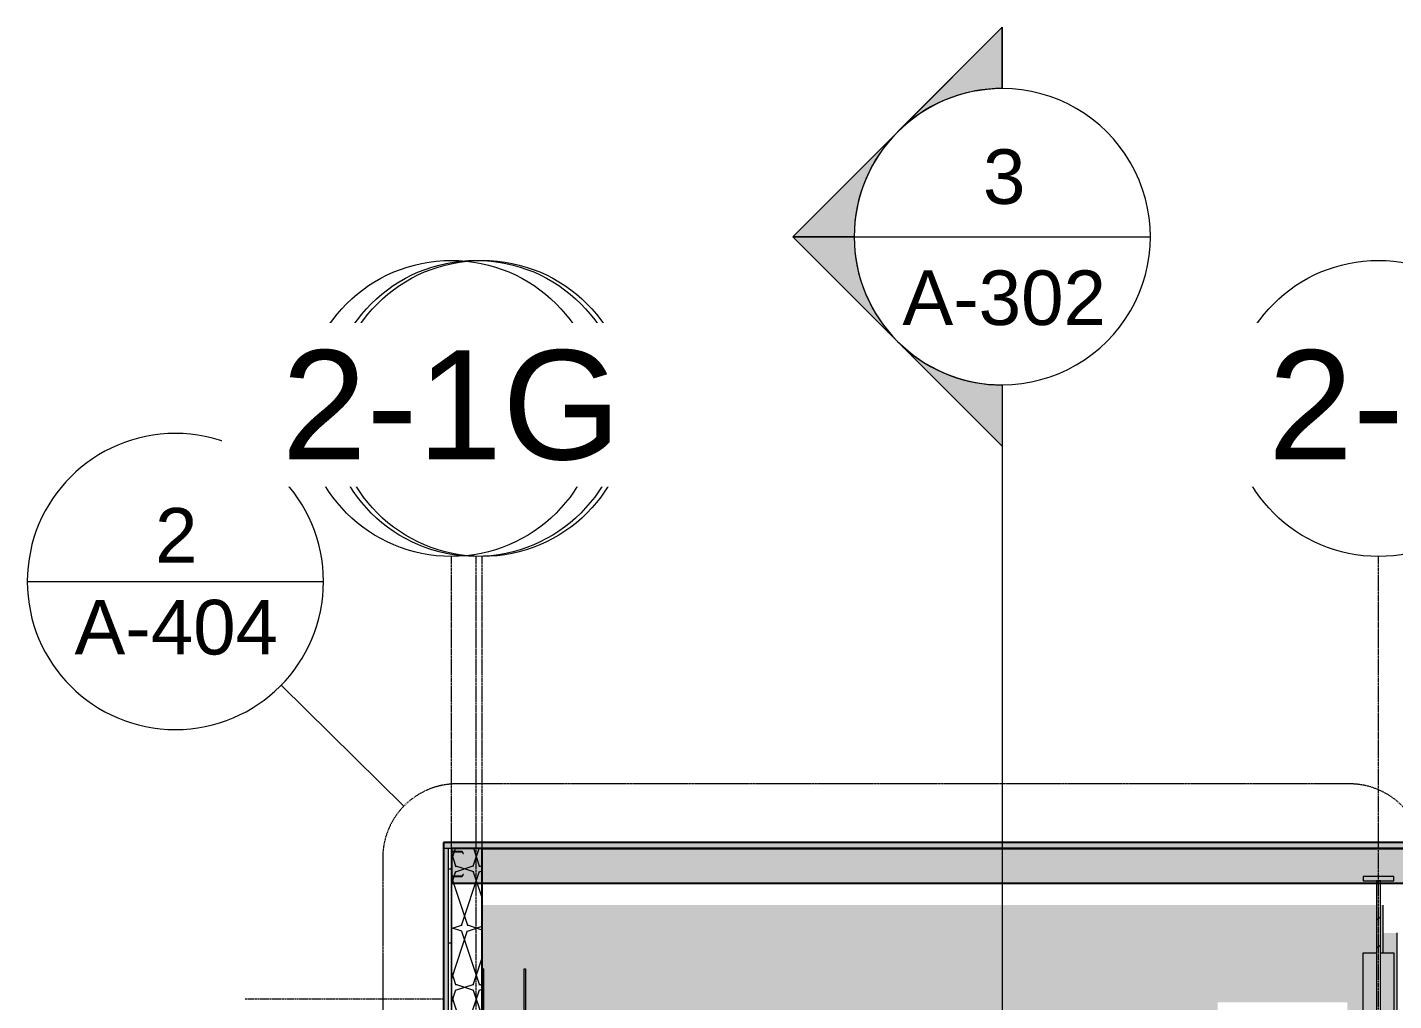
# Model space of a CAD drawing. Header units: inches. Extents: x -55396 to -733, y -290 to 853.
# Drawn here: x -26418.8 to -25976, y 345.5 to 661 of the extents above; entities that cross this region are included whole.
import ezdxf

# ---------------------------------------------------------------- set-up
doc = ezdxf.new("R2010")
doc.units = ezdxf.units.IN
doc.header["$MEASUREMENT"] = 0
for name, pattern in [('Dash', [0.25, 0.125, -0.125]), ('Dash Dot 3_16_', [0.3124999999999999, 0.1874999999999999, -0.06249999999999999, 0, -0.06249999999999999]), ('Grid Line 1_2_', [0.8749999999999999, 0.4999999999999999, -0.125, 0.125, -0.125])]:
    doc.linetypes.add(name, pattern=pattern)
for name, color, linetype, lineweight in [('A-ANNO-SYMB', 150, 'Continuous', 9), ('A-CLNG', 13, 'Continuous', 9), ('A-CLNG-PATT', 13, 'Continuous', 25), ('A-DETL', 90, 'Continuous', 9), ('A-ROOF', 132, 'Continuous', 9), ('A-WALL', 113, 'Continuous', 9), ('A-WALL-PATT', 111, 'Continuous', 25), ('G-ANNO-SYMB', 111, 'Continuous', 9), ('I-WALL', 2, 'Continuous', 9), ('L-SITE-WALL', 31, 'Continuous', 9), ('S-BEAM', 12, 'Continuous', 9), ('S-COLS', 52, 'Continuous', 9), ('S-GRID', 1, 'Continuous', 9), ('S-GRID-IDEN', 1, 'Continuous', 9)]:
    doc.layers.add(name, color=color, linetype=linetype, lineweight=lineweight)
doc.styles.add('Arial_1', font='arial.ttf', dxfattribs={"height": 35.40718562874248})
doc.styles.add('Arial_2', font='arial.ttf', dxfattribs={"height": 17.70359281437124})
pattern_1 = [(161.57, (-26137.898, 101.149), (-7.680223697288786, -0.0009795936816989759), [0, -54.643, 6.067, 0]), (18.43, (-26139.818, 101.149), (-7.680223697288786, 0.00097959368169942), [0, -54.643, 6.067, 0]), (108.43, (-26137.898, 101.149), (3.838295292656201, -19.20136532245489), [18.21099999999999, -42.49899999999999]), (71.57, (-26139.818, 101.149), (3.838295292656203, 19.20136532245489), [18.211, -42.499])]
pattern_2 = [(45, (-26138.858, 100.189), (-19.00703027829439, 19.0070302782944), []), (45, (-26138.858, 128.989), (-19.00703027829439, 19.0070302782944), [])]

# ---------------------------------------------------------------- blocks, each defined once
blk = doc.blocks.new('columns and girder2 - one-V189-Section 13')
at = {"layer": 'S-BEAM'}
h = blk.add_hatch(dxfattribs=at)
h.set_pattern_fill('FP_1', color=256, style=0, pattern_type=2)
h.set_pattern_definition(pattern_2)
h.paths.add_polyline_path([(-25975.89022535239, 338.0267353368113), (-25975.89022535239, 339.5419353412735), (-25985.89022535239, 339.5419353412739), (-25985.89022535239, 338.0267353368116), (-25983.8286835633, 338.0267353368116)], flags=0)
h.paths.add_polyline_path([(-25975.89022535239, 384.303599766345), (-25975.89022535239, 385.8039919299063), (-25985.89022535239, 385.8039919299063), (-25985.89022535239, 384.303599766345), (-25983.8286835633, 384.303599766345)], flags=0)
h = blk.add_hatch(dxfattribs=at)
h.set_pattern_fill('FP_1', color=256, style=0, pattern_type=2)
h.set_pattern_definition(pattern_2)
h.paths.add_polyline_path([(-25980.26522535239, 339.5419353414001), (-25980.26522535239, 384.303599766345), (-25981.51522535239, 384.303599766345), (-25981.51522535239, 339.5419353414001)], flags=0)
for points in [[(-25976.02499097739, 326.5136698643931), (-25974.8902253524, 326.5136698643931), (-25974.89022535239, 367.478065253142), (-25979.3902253524, 367.478065253142), (-25979.3902253524, 361.0184744418437), (-25975.89022535238, 361.0184744418437), (-25975.89022535239, 328.8889791915348), (-25976.02499097739, 328.8889791915348)], [(-25975.89022535239, 328.8889791915348), (-25975.89022535239, 338.0267353368113), (-25976.02499097739, 338.0267353368113), (-25976.02499097739, 328.8889791915348)], [(-25974.8902253524, 326.3887918152567), (-25974.8902253524, 326.5136698643931), (-25976.02499097739, 326.5136698643931), (-25976.02499097739, 326.3887918152567)], [(-25974.89022535241, 315.8700567519145), (-25974.89022535241, 326.3887918152567), (-25975.8902253524, 326.3887918152567), (-25975.8902253524, 318.0931343290575), (-25976.02499097739, 318.0931343290575), (-25976.02499097739, 315.8700567519145)], [(-25975.89022535241, 318.0931343290572), (-25975.8902253524, 326.3887918152567), (-25976.02499097739, 326.3887918152567), (-25976.02499097739, 318.0931343290572)], [(-25974.89022535241, 315.7451645236783), (-25974.89022535241, 315.8700567519145), (-25976.02499097739, 315.8700567519145), (-25976.02499097739, 315.7451645236783)], [(-25976.02499097739, 294.3704082161714), (-25974.89022535242, 294.3704082161714), (-25974.89022535242, 315.7451645236783), (-25975.89022535241, 315.7451645236783), (-25975.89022535241, 296.8562791943521), (-25976.02499097739, 296.8562791943521)], [(-25975.89022535241, 296.8562791943521), (-25975.89022535241, 315.7451645236783), (-25976.02499097739, 315.7451645236783), (-25976.02499097739, 296.8562791943521)]]:
    blk.add_hatch(color=256, dxfattribs=at).paths.add_polyline_path(points, flags=0)
h = blk.add_hatch(color=256, dxfattribs=at)
h.paths.add_polyline_path([(-25985.89022535239, 339.5419353412735), (-25981.51522535239, 339.5419353412735), (-25981.51522535239, 361.0184744418437), (-25985.8902253524, 361.0184744418437), (-25985.89022535239, 340.2084306118232)], flags=0)
h.paths.add_polyline_path([(-25980.26522535239, 339.5419353412735), (-25975.89022535239, 339.5419353412735), (-25975.89022535239, 361.0184744418434), (-25980.26522535239, 361.0184744418437), (-25980.26522535239, 340.2084306118232)], flags=0)
h = blk.add_hatch(color=256, dxfattribs=at)
h.paths.add_polyline_path([(-25985.75545972739, 0.9999999999999644), (-25985.75545972738, 246.0000000000001), (-25985.89022535242, 246.0000000000001), (-25985.89022535242, 0.9999999999999644)], flags=0)
h.paths.add_polyline_path([(-25975.89022535242, 0.9999999999999644), (-25975.89022535241, 294.3704082161714), (-25976.02499097739, 294.3704082161714), (-25976.02499097739, 0.9999999999999644)], flags=0)
at = {"layer": 'S-BEAM', "lineweight": 15}
for p, q in [((-25975.89022535239, 385.8039919299058), (-25985.89022535238, 385.8039919299058)), ((-25985.89022535238, 385.8039919299058), (-25985.89022535238, 384.3035997663447)), ((-25975.89022535239, 384.3035997663447), (-25975.89022535239, 385.8039919299058)), ((-25985.89022535238, 384.3035997663447), (-25975.89022535239, 384.3035997663447)), ((-25980.26522535238, 384.3035997663447), (-25981.51522535239, 384.3035997663447)), ((-25981.51522535239, 384.3035997663447), (-25981.51522535239, 339.5419353413994)), ((-25980.26522535238, 339.5419353413994), (-25980.26522535238, 384.3035997663447)), ((-25975.89022535239, 339.541935341273), (-25985.89022535238, 339.5419353412732)), ((-25985.89022535238, 339.5419353412732), (-25985.89022535238, 338.0267353368111)), ((-25985.89022535238, 338.0267353368111), (-25975.89022535239, 338.0267353368109)), ((-25981.51522535239, 339.5419353413994), (-25980.26522535238, 339.5419353413994)), ((-25975.89022535239, 338.0267353368109), (-25975.89022535239, 339.541935341273))]:
    blk.add_line(p, q, dxfattribs=at)
at = {"layer": 'S-BEAM'}
for p, q in [((-25974.89022535239, 367.4780652531417), (-25974.89022535239, 326.5136698643928)), ((-25985.89022535239, 361.0184744418432), (-25981.51522535239, 361.0184744418432)), ((-25985.89022535238, 339.5419353412732), (-25985.89022535239, 361.0184744418432)), ((-25980.26522535238, 361.0184744418432), (-25975.89022535239, 361.0184744418431)), ((-25975.89022535239, 361.0184744418431), (-25975.89022535239, 339.5419353412731)), ((-25975.89022535239, 338.0267353368109), (-25975.89022535239, 328.8889791915342)), ((-25974.89022535239, 326.5136698643928), (-25976.02499097739, 326.5136698643928)), ((-25976.02499097739, 326.3887918152562), (-25974.89022535239, 326.3887918152562)), ((-25975.8902253524, 326.3887918152562), (-25975.89022535241, 318.0532633288295)), ((-25974.89022535239, 326.5136698643928), (-25974.89022535239, 326.3887918152562)), ((-25974.89022535241, 326.3887918152562), (-25974.89022535241, 315.870056751914)), ((-25976.02499097739, 315.870056751914), (-25974.89022535241, 315.870056751914)), ((-25976.02499097739, 315.7451645236778), (-25974.89022535241, 315.7451645236778)), ((-25975.89022535241, 315.7451645236779), (-25975.89022535241, 296.8562791943517)), ((-25974.89022535241, 315.870056751914), (-25974.89022535241, 315.7451645236778)), ((-25974.89022535241, 315.7451645236778), (-25974.89022535241, 294.3704082161709)), ((-25976.02499097739, 296.8562791943517), (-25975.89022535241, 296.8562791943517)), ((-25976.02499097739, 294.3704082161709), (-25974.89022535241, 294.3704082161709)), ((-25975.89022535241, 294.3704082161709), (-25975.89022535242, 0.9999999999997938)), ((-25985.89022535242, 0.9999999999998604), (-25985.89022535241, 245.9999999999998))]:
    blk.add_line(p, q, dxfattribs=at)
blk = doc.blocks.new('Girt_C - 8_D-1253533-Section 13')
at = {"layer": 'S-BEAM', "lineweight": 15}
for p, q in [((-26281.44491285223, 393.6232642475509), (-26281.44491285223, 385.9916481942467)), ((-26281.33553785223, 385.9915916922446), (-26281.33553785223, 393.623291557791)), ((-26281.26028123103, 393.7014570349822), (-26277.99591525234, 393.7014570349822)), ((-26277.94491285223, 393.8109269373862), (-26281.25741285223, 393.8109269373862)), ((-26277.99591525234, 393.7014570349822), (-26277.54660825593, 393.1655291975708)), ((-26277.46282214497, 393.2358950944696), (-26277.94491285223, 393.8109269373862)), ((-26277.54660825593, 393.1655291975708), (-26277.46282214497, 393.2358950944696)), ((-26277.99591525234, 385.9134554068125), (-26281.26150839762, 385.9134554068152)), ((-26281.20272535228, 385.8039855044086), (-26277.94491285223, 385.8039855044086)), ((-26277.54569395534, 386.4504738106801), (-26277.99591525234, 385.9134554068125)), ((-26277.94491285223, 385.8039855044086), (-26277.46190784438, 386.3801079137812)), ((-26277.46190784438, 386.3801079137812), (-26277.54569395534, 386.4504738106801))]:
    blk.add_line(p, q, dxfattribs=at)
at = {"layer": 'S-BEAM'}
blk.add_line((-26281.44491285224, 385.9916481942479), (-26281.44491285224, 385.5582597822491), dxfattribs=at)
at = {"layer": 'S-BEAM', "lineweight": 15, "flags": 128}
for points in [[(-26281.25741285223, 393.8109269373862), (-26281.3291659958, 393.7966419657059), (-26281.3899953737, 393.7559618081092), (-26281.43064026458, 393.695079649824), (-26281.44491285223, 393.6232642475509)], [(-26281.33553785223, 393.623291557791), (-26281.32554494839, 393.6615616226056), (-26281.29812174328, 393.6900448029503), (-26281.26028123103, 393.7014570349824)], [(-26281.44491285223, 385.9916481942467), (-26281.43064026458, 385.9198327919738), (-26281.3899953737, 385.8589506336884), (-26281.3291659958, 385.8182704760918), (-26281.25741285223, 385.8039855044113)], [(-26281.26150839762, 385.9134554068152), (-26281.29882020908, 385.9252552844968), (-26281.32574511842, 385.953673870212), (-26281.33553785223, 385.9915916922446)]]:
    blk.add_lwpolyline(points, dxfattribs=at)
blk = doc.blocks.new('Girt_C - 8_D-1253542-Section 13')
at = {"layer": 'S-BEAM', "lineweight": 15}
for p, q in [((-26281.39022535228, 393.6232642475508), (-26281.39022535228, 385.9916481942466)), ((-26281.28085035228, 385.9915916922445), (-26281.28085035228, 393.6232915577908)), ((-26281.20559373108, 393.701457034982), (-26277.94122775239, 393.701457034982)), ((-26277.89022535228, 393.810926937386), (-26281.20272535228, 393.8109269373861)), ((-26277.94122775239, 393.701457034982), (-26277.58230856329, 393.2733426580515)), ((-26277.40813464502, 393.2358950944694), (-26277.89022535228, 393.810926937386)), ((-26277.49192075598, 393.1655291975705), (-26277.40813464502, 393.2358950944694)), ((-26277.94122775239, 385.9134554068123), (-26281.20682089767, 385.913455406815)), ((-26281.20272535228, 385.8039855044084), (-26277.94491285223, 385.8039855044084)), ((-26277.4910064554, 386.45047381068), (-26277.94122775239, 385.9134554068123)), ((-26277.89022535228, 385.8039855044084), (-26277.40722034443, 386.3801079137812)), ((-26277.40722034443, 386.3801079137812), (-26277.4910064554, 386.45047381068))]:
    blk.add_line(p, q, dxfattribs=at)
at = {"layer": 'S-BEAM'}
blk.add_line((-26281.39022535229, 385.991648194247), (-26281.39022535229, 385.5582597822479), dxfattribs=at)
at = {"layer": 'S-BEAM', "lineweight": 15, "flags": 128}
for points in [[(-26281.20272535228, 393.8109269373861), (-26281.27447849585, 393.7966419657057), (-26281.33530787375, 393.7559618081091), (-26281.37595276463, 393.6950796498238), (-26281.39022535228, 393.6232642475508)], [(-26281.28085035228, 393.6232915577908), (-26281.27085744845, 393.6615616226055), (-26281.24343424333, 393.6900448029501), (-26281.20559373108, 393.7014570349822)], [(-26281.39022535228, 385.9916481942466), (-26281.37595276463, 385.9198327919736), (-26281.33530787375, 385.8589506336883), (-26281.27447849585, 385.8182704760916), (-26281.20272535228, 385.8039855044112)], [(-26281.20682089767, 385.913455406815), (-26281.24413270913, 385.9252552844966), (-26281.27105761847, 385.9536738702118), (-26281.28085035228, 385.9915916922445)]]:
    blk.add_lwpolyline(points, dxfattribs=at)
blk = doc.blocks.new('Grid - Grid Head - Circle-14747-Section 13')
at = {"layer": 'S-GRID-IDEN'}
blk.add_circle((-23085.89022535216, 537.4930141065112), 48, dxfattribs=at)
blk = doc.blocks.new('Section - Section Head - Filled-1526-Section 13')
at = {"layer": 'G-ANNO-SYMB'}
h = blk.add_hatch(color=256, dxfattribs=at)
edge = h.paths.add_edge_path(flags=0)
edge.add_arc((-24148.83531033965, 593.1570754422743), 48.06247118192541, 89.99999999999989, 132.0783950246248, ccw=False)
edge.add_line((-24148.83531033965, 641.2195466242015), (-24148.83531033965, 661.0393264361826))
edge.add_line((-24148.83531033965, 661.0393264361826), (-24181.04422105293, 628.8304157229087))
h = blk.add_hatch(color=256, dxfattribs=at)
edge = h.paths.add_edge_path(flags=0)
edge.add_line((-24182.77643583661, 627.0982009392283), (-24216.71756133356, 593.1570754422743))
edge.add_line((-24216.71756133356, 593.1570754422743), (-24196.83531033965, 593.1570754422742))
edge.add_arc((-24148.83531033965, 593.1570754422736), 47.99999999999782, 135.0000000000001, 179.9999999999997, ccw=False)
h = blk.add_hatch(color=256, dxfattribs=at)
edge = h.paths.add_edge_path(flags=0)
edge.add_arc((-24148.83531033965, 593.157075442274), 47.99999999999965, 180, 225.0000000000013, ccw=False)
edge.add_line((-24196.83531033965, 593.1570754422743), (-24216.71756133356, 593.1570754422744))
edge.add_line((-24216.71756133356, 593.1570754422744), (-24182.77643583661, 559.21594994532))
h = blk.add_hatch(color=256, dxfattribs=at)
edge = h.paths.add_edge_path(flags=0)
edge.add_line((-24181.04422105293, 557.4837351616394), (-24148.83531033965, 525.2748244483653))
edge.add_line((-24148.83531033965, 525.2748244483653), (-24148.83531033965, 545.0946042603464))
edge.add_arc((-24148.83531033965, 593.1570754422738), 48.06247118192778, 227.9216049753765, 270, ccw=False)
for p, q in [((-24216.71756133356, 593.1570754422744), (-24148.83531033965, 661.0393264361825)), ((-24181.04422105293, 628.8304157229087), (-24148.83531033965, 661.0393264361826)), ((-24148.83531033965, 641.157075442274), (-24148.83531033965, 661.0393264361825)), ((-24148.83531033965, 661.0393264361826), (-24148.83531033965, 641.2195466242015)), ((-24216.71756133356, 593.1570754422743), (-24182.77643583661, 627.0982009392283)), ((-24216.71756133356, 593.1570754422744), (-24148.83531033965, 525.2748244483657)), ((-24196.83531033965, 593.1570754422742), (-24216.71756133356, 593.1570754422743)), ((-24182.77643583661, 559.21594994532), (-24216.71756133356, 593.1570754422744)), ((-24216.71756133356, 593.1570754422744), (-24196.83531033965, 593.1570754422743)), ((-24148.83531033965, 525.2748244483653), (-24181.04422105293, 557.4837351616394)), ((-24148.83531033965, 545.1570754422742), (-24148.83531033965, 525.2748244483657)), ((-24148.83531033965, 545.0946042603464), (-24148.83531033965, 525.2748244483653))]:
    blk.add_line(p, q, dxfattribs=at)
for centre, radius, start, end in [((-24148.83531033965, 593.157075442274), 47.99999999999977, 89.9999999999998, 269.9999999999994), ((-24148.83531033965, 593.1570754422743), 48.06247118192541, 89.99999999999952, 132.0783950246244), ((-24148.83531033965, 593.157075442274), 48, 269.9999999999996, 90), ((-24148.83531033965, 593.1570754422736), 47.99999999999782, 134.9999999999997, 179.9999999999993), ((-24148.83531033965, 593.157075442274), 47.99999999999965, 179.9999999999996, 225.000000000001), ((-24148.83531033965, 593.1570754422738), 48.06247118192778, 227.9216049753762, 269.9999999999996)]:
    blk.add_arc(centre, radius, start, end, dxfattribs=at)
blk = doc.blocks.new('Section - Callout Head-19020-Section 13')
at = {"layer": 'A-ANNO-SYMB'}
blk.add_line((-22720.81056279543, 445.634005807824), (-22624.81056279543, 445.634005807824), dxfattribs=at)
for radius, start, end in [(48, 0, 179.9999999999998), (47.99999999999991, 179.9999999999999, 359.9999999999994)]:
    blk.add_arc((-22672.81056279543, 445.634005807824), radius, start, end, dxfattribs=at)

msp = doc.modelspace()

# ---------------------------------------------------------------- hatches: boundary and pattern name
at = {"layer": 'A-CLNG-PATT', "lineweight": 9}
h = msp.add_hatch(dxfattribs=at)
h.set_pattern_fill('FP_4', color=256, style=0, pattern_type=2)
h.set_pattern_definition(pattern_1)
h.paths.add_polyline_path([(-26281.39022535242, 383.552033226376), (-22791.52499097742, 383.5520332263808), (-22791.52499097742, 394.8117946165038), (-26281.39022535242, 394.811794616499), (-26281.39022535242, 389.0346806118236)], flags=0)
at = {"layer": 'A-ROOF'}
msp.add_hatch(color=256, dxfattribs=at).paths.add_polyline_path([(-26277.5823085633, 394.8117946157108), (-22778.13922535235, 394.8117946157159), (-22778.13922535235, 396.81352997396), (-26283.89022535241, 396.8135299739551), (-26283.89022535241, 394.8117946157112), (-26281.39022535238, 394.8117946157108)], flags=0)
at = {"layer": 'A-WALL-PATT', "lineweight": 9}
h = msp.add_hatch(dxfattribs=at)
h.set_pattern_fill('FP_6', color=256, style=0, pattern_type=2)
h.set_pattern_definition([(0, (-26138.858, 100.189), (0, 24), []), (90, (-26138.858, 100.189), (-24, 1.469576158976824e-15), [])])
h.paths.add_polyline_path([(-26281.39022535238, 146.2500000002043), (-26281.39022535238, 394.8117946157108), (-26282.39022535238, 394.8117946157108), (-26282.39022535238, 146.2500000002043)], flags=0)
h = msp.add_hatch(dxfattribs=at)
h.set_pattern_fill('FP_4', color=256, style=0, pattern_type=2)
h.set_pattern_definition(pattern_1)
h.paths.add_polyline_path([(-26271.39022535238, 146.2500000002043), (-26271.39022535238, 394.8117946157112), (-26281.39022535238, 394.8117946157108), (-26281.39022535238, 146.2500000002043), (-26277.5823085633, 146.2500000002043)], flags=0)
at = {"layer": 'I-WALL', "lineweight": 5}
h = msp.add_hatch(color=256, dxfattribs=at)
h.paths.add_polyline_path([(-26270.95663160215, 258.0000000000003), (-26257.82381910214, 258.0000000000003), (-26257.82381910214, 355.8294468278429), (-26257.39022535214, 355.8294468278429), (-26257.39022535214, 258.0000000000003), (-26033.02108472741, 258.0000000000003), (-26033.02108472741, 345.0000000000003), (-25991.02108472741, 345.0000000000003), (-25991.02108472741, 258.0000000000003), (-25985.75545972738, 258.0000000000003), (-25985.75545972738, 338.0267353368114), (-25985.89022535239, 338.0267353368114), (-25985.89022535239, 361.0184744418439), (-25981.51522535238, 361.0184744418439), (-25981.51522535238, 376.4986915422644), (-26271.39022535239, 376.4986915422641), (-26271.39022535215, 355.8294468278429), (-26270.95663160215, 355.8294468278429), (-26270.95663160215, 271.8516806118235)], flags=0)
h.paths.add_polyline_path([(-25985.32186597738, 258.0000000000003), (-25984.14022535239, 258.0000000000003), (-25984.1402253524, 338.0267353368114), (-25985.32186597738, 338.0267353368114), (-25985.32186597738, 271.8516806118235)], flags=0)
h.paths.add_polyline_path([(-25980.26522535238, 361.0184744418439), (-25979.3902253524, 361.0184744418439), (-25979.3902253524, 376.4986915422644), (-25980.26522535238, 376.4986915422644), (-25980.26522535238, 364.6215556118235)], flags=0)
at = {"layer": 'L-SITE-WALL'}
msp.add_hatch(color=256, dxfattribs=at).paths.add_polyline_path([(-26282.39022535238, 146.2500000002043), (-26282.39022535238, 394.8117946157108), (-26283.89022535238, 394.8117946157108), (-26283.89022535238, 146.2500000002043)], flags=0)
at = {"layer": 'S-COLS', "lineweight": 5}
h = msp.add_hatch(color=256, dxfattribs=at)
h.paths.add_polyline_path([(-26271.39022535215, 146.2500000002043), (-26270.95663160215, 146.2500000002043), (-26270.95663160215, 246.0000000000003), (-26271.39022535215, 246.0000000000003), (-26271.39022535215, 148.0114976000947)], flags=0)
h.paths.add_polyline_path([(-26270.95663160215, 258.0000000000003), (-26270.95663160215, 355.8294468278429), (-26271.39022535215, 355.8294468278429), (-26271.39022535215, 258.0000000000003)], flags=0)
h = msp.add_hatch(color=256, dxfattribs=at)
h.paths.add_polyline_path([(-26257.39022535214, 0), (-26257.39022535214, 246.0000000000003), (-26257.82381910214, 246.0000000000003), (-26257.82381910214, 0)], flags=0)
h.paths.add_polyline_path([(-26257.82381910214, 258.0000000000003), (-26257.39022535214, 258.0000000000003), (-26257.39022535214, 355.8294468278429), (-26257.82381910214, 355.8294468278429), (-26257.82381910214, 271.8516806118235)], flags=0)

# ---------------------------------------------------------------- linework, layer by layer
at = {"layer": 'A-ANNO-SYMB'}
msp.add_line((-26296.75696521024, 408.6054644893525), (-26336.58599767422, 447.7386898773848), dxfattribs=at)
at = {"layer": 'A-ANNO-SYMB', "linetype": 'Dash Dot 3_16_'}
for p, q in [((-25990.28317025253, 415.7850975810453), (-26279.63752430028, 415.7850975810453)), ((-26303.63752430028, 391.7850975810453), (-26303.63752430028, -7.565194567707874))]:
    msp.add_line(p, q, dxfattribs=at)
for centre, start, end in [((-26279.63752430028, 391.7850975810453), 90, 180), ((-25990.28317025253, 391.7850975810453), 0, 90)]:
    msp.add_arc(centre, 24, start, end, dxfattribs=at)
at = {"layer": 'A-CLNG', "lineweight": 25}
for p, q in [((-22791.52499097742, 394.8117946165033), (-26281.39022535242, 394.8117946164984)), ((-26281.39022535242, 394.8117946164984), (-26281.39022535242, 385.9916481942466)), ((-26281.39022535242, 385.9543197176296), (-26281.39022535242, 385.8589506336884)), ((-26281.39022535242, 385.8435840188383), (-26281.39022535242, 383.5520332263756)), ((-26281.39022535242, 383.5520332263756), (-22791.52499097742, 383.5520332263805))]:
    msp.add_line(p, q, dxfattribs=at)
at = {"layer": 'A-DETL', "linetype": 'Dash'}
msp.add_line((-26283.89022535237, 345.997168586605), (-26348.48570033862, 345.9971685866048), dxfattribs=at)
at = {"layer": 'A-ROOF', "lineweight": 25}
for p, q in [((-22778.13922535235, 396.8135299739594), (-26283.8902253524, 396.8135299739546)), ((-26283.8902253524, 396.8135299739546), (-26283.8902253524, 394.8117946157105)), ((-26271.39022535238, 394.8117946157107), (-22778.13922535235, 394.8117946157154))]:
    msp.add_line(p, q, dxfattribs=at)
at = {"layer": 'A-WALL'}
for p, q in [((-26271.39022535238, 394.8117946157105), (-26283.89022535238, 394.8117946157105)), ((-26282.39022535238, 394.8117946157105), (-26282.39022535238, 0)), ((-26281.39022535242, 383.5520332263756), (-26281.39022535238, 0))]:
    msp.add_line(p, q, dxfattribs=at)
at = {"layer": 'G-ANNO-SYMB'}
for p, q in [((-26150.81695981503, 593.1570754422739), (-26054.81695981503, 593.1570754422739)), ((-26102.81695981505, 545.1570754422744), (-26102.81695981505, -79.66080684492748))]:
    msp.add_line(p, q, dxfattribs=at)
at = {"layer": 'I-WALL'}
msp.add_line((-25979.3902253524, 361.0184744418432), (-25979.3902253524, 376.4986915422638), dxfattribs=at)
at = {"layer": 'L-SITE-WALL', "lineweight": 25}
for p, q in [((-26283.89022535238, 394.8117946157105), (-26283.89022535238, 0)), ((-26271.39022535238, 146.250000000204), (-26271.39022535238, 394.8117946157105))]:
    msp.add_line(p, q, dxfattribs=at)
at = {"layer": 'S-COLS'}
for p, q in [((-26270.95663160215, 355.8294468278423), (-26271.39022535215, 355.8294468278423)), ((-26270.95663160215, 355.8294468278423), (-26270.95663160215, 257.9999999999998)), ((-26257.82381910215, 355.8294468278423), (-26257.39022535215, 355.8294468278423)), ((-26257.82381910214, 257.9999999999998), (-26257.82381910214, 355.8294468278423)), ((-26257.39022535214, 355.8294468278423), (-26257.39022535214, 257.9999999999998))]:
    msp.add_line(p, q, dxfattribs=at)
at = {"layer": 'S-GRID', "linetype": 'Grid Line 1_2_'}
for p, q in [((-26281.39022535214, -273.1608068449274), (-26281.39022535214, 489.4930141065116)), ((-26281.39022535214, -273.1608068449274), (-26281.39022535214, 489.4930141065116)), ((-26273.39022535214, -273.1608068449274), (-26273.39022535214, 489.4930141065115)), ((-26271.39022535214, -273.1608068449274), (-26271.39022535214, 489.4930141065116)), ((-25980.89022535214, -273.1608068449274), (-25980.89022535214, 489.4930141065116)), ((-25980.89022535214, -273.1608068449274), (-25980.89022535214, 489.4930141065116))]:
    msp.add_line(p, q, dxfattribs=at)

# ---------------------------------------------------------------- block references
at = {"layer": 'A-ANNO-SYMB'}
msp.add_blockref('Section - Callout Head-19020-Section 13', (-3698.014316698699, 35.74541788617508), dxfattribs=at)
at = {"layer": 'G-ANNO-SYMB'}
msp.add_blockref('Section - Section Head - Filled-1526-Section 13', (-1953.981649475369, 0), dxfattribs=at)
at = {"layer": 'S-BEAM'}
for name in ['Girt_C - 8_D-1253533-Section 13', 'Girt_C - 8_D-1253542-Section 13', 'columns and girder2 - one-V189-Section 13']:
    msp.add_blockref(name, (0, 0), dxfattribs=at)
at = {"layer": 'S-GRID-IDEN'}
for p in [(-3195.499999999958, 0), (-2894.999999999955, 0)]:
    msp.add_blockref('Grid - Grid Head - Circle-14747-Section 13', p, dxfattribs=at)

# ---------------------------------------------------------------- texts
at = {"layer": 'A-ANNO-SYMB', "char_height": 17.70359281437124, "attachment_point": 2, "line_spacing_factor": 0.9385317878468563, "style": 'Arial_2'}
for s, insert, width in [('2', (-26370.54803272556, 505.1970373961894), 16.41599999999998), ('A-404', (-26370.54803272556, 475.4323098409176), 78.62399999999991)]:
    msp.add_mtext(s, dxfattribs=dict(at, insert=insert, width=width))
at = {"layer": 'G-ANNO-SYMB', "char_height": 17.70359281437124, "attachment_point": 2, "line_spacing_factor": 0.9385317878468563, "style": 'Arial_2'}
for s, insert, width in [('3', (-26102.20221985316, 621.4953245809785), 16.41599999999998), ('A-302', (-26102.20221985316, 582.2228362023129), 78.62399999999991)]:
    msp.add_mtext(s, dxfattribs=dict(at, insert=insert, width=width))

# ---------------------------------------------------------------- next in the draw order: texts
at = {"layer": 'S-GRID-IDEN', "char_height": 35.40718562874248, "attachment_point": 2, "line_spacing_factor": 0.9385317878468563, "style": 'Arial_1', "bg_fill": 3, "box_fill_scale": 1.25, "bg_fill_color": 0, "bg_fill_transparency": 0}
for s, insert, width in [('1-1G', (-26281.39945265419, 556.3667510163767), 130.8959999999998), ('1-2', (-25980.89945265419, 556.3667510163767), 85.10399999999991)]:
    msp.add_mtext(s, dxfattribs=dict(at, insert=insert, width=width))

# ---------------------------------------------------------------- next in the draw order: block references
at = {"layer": 'S-GRID-IDEN'}
for p in [(-3187.499999999955, 0), (-2894.999999999955, 0)]:
    msp.add_blockref('Grid - Grid Head - Circle-14747-Section 13', p, dxfattribs=at)

# ---------------------------------------------------------------- next in the draw order: texts
at = {"layer": 'S-GRID-IDEN', "char_height": 35.40718562874248, "width": 85.10399999999991, "attachment_point": 2, "line_spacing_factor": 0.9385317878468563, "style": 'Arial_1', "bg_fill": 3, "box_fill_scale": 1.25, "bg_fill_color": 0, "bg_fill_transparency": 0}
for s, insert in [('2-1', (-26273.39945265419, 556.3667510163767)), ('2-2', (-25980.89945265419, 556.3667510163767))]:
    msp.add_mtext(s, dxfattribs=dict(at, insert=insert))

# ---------------------------------------------------------------- next in the draw order: block references
at = {"layer": 'S-GRID-IDEN'}
msp.add_blockref('Grid - Grid Head - Circle-14747-Section 13', (-3185.499999999956, 0), dxfattribs=at)

# ---------------------------------------------------------------- next in the draw order: texts
at = {"layer": 'S-GRID-IDEN', "insert": (-26271.39945265419, 556.3667510163767), "char_height": 35.40718562874248, "width": 147.3119999999998, "attachment_point": 2, "line_spacing_factor": 0.9385317878468563, "style": 'Arial_1', "bg_fill": 3, "box_fill_scale": 1.25, "bg_fill_color": 0, "bg_fill_transparency": 0}
msp.add_mtext('1-1.G', dxfattribs=at)

# ---------------------------------------------------------------- next in the draw order: block references
at = {"layer": 'S-GRID-IDEN'}
msp.add_blockref('Grid - Grid Head - Circle-14747-Section 13', (-3195.499999999958, 0), dxfattribs=at)

# ---------------------------------------------------------------- next in the draw order: texts
at = {"layer": 'S-GRID-IDEN', "insert": (-26281.39945265419, 556.3667510163767), "char_height": 35.40718562874248, "width": 130.8959999999998, "attachment_point": 2, "line_spacing_factor": 0.9385317878468563, "style": 'Arial_1', "bg_fill": 3, "box_fill_scale": 1.25, "bg_fill_color": 0, "bg_fill_transparency": 0}
msp.add_mtext('2-1G', dxfattribs=at)

doc.saveas('drawing.dxf')
